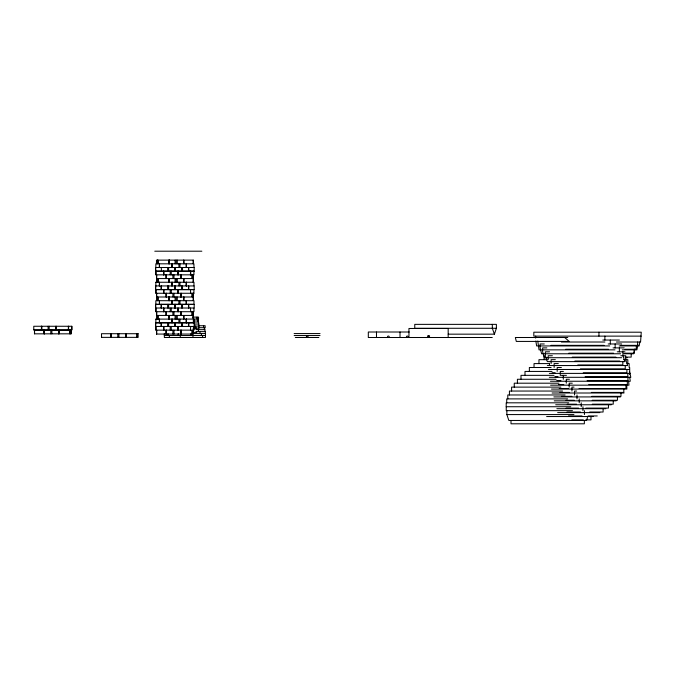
<?xml version="1.0" encoding="UTF-8"?>
<svg xmlns="http://www.w3.org/2000/svg" width="675" height="675" viewBox="0 0 675 675"><rect width="100%" height="100%" fill="white"/><g stroke="black" fill="none" stroke-linecap="round" stroke-linejoin="round"><path stroke-width="1.01" d="M306.45 337.5C305.64 335.543 308.838 335.526 308.019 337.5M406.51 337.5C405.692 335.543 408.89 335.526 408.071 337.5M641.25 336.125L533.815 336.125L533.815 332.201L641.25 332.201L640.575 342.014L616.435 342.014M639.824 342.014L639.183 345.938L619.178 345.938M637.926 344.95L636.896 349.852L622.283 349.852M634.989 348.874L633.741 353.776L623.649 353.776M448.225 334.167L494.404 334.167L496.387 328.278L496.387 324.363L414.762 324.363L414.762 328.278L496.387 328.278M587.503 417.521L586.508 420.466L508.84 420.466L506.866 414.577L506.866 410.653M389.171 337.5C389.948 335.517 386.75 335.526 387.61 337.5M154.769 251.201L201.842 251.201M155.647 267.502L194.181 267.502L194.181 271.148L155.647 271.148L155.63 267.502L155.613 271.148M193.885 271.19L193.953 274.835L155.874 274.835L155.857 271.19L193.953 271.19M156.482 278.564L193.312 278.564L193.312 282.209M155.832 282.251L193.987 282.251L193.936 285.896M155.647 285.938L194.181 285.938L194.189 289.583L155.647 289.583L155.647 285.938L155.613 289.583M193.953 293.271L155.866 293.271L155.874 289.626L193.953 289.626L193.885 293.271M156.482 297L193.312 297L193.312 300.645L193.252 293.313M155.832 304.332L193.987 304.332L193.987 300.687L155.832 300.687L155.857 304.332M155.933 311.707L155.917 308.062L155.857 311.707L193.953 311.707L193.961 308.062M156.482 315.436L193.312 315.436L193.312 319.081L193.185 311.749M192.367 317.107L198.543 317.107L198.543 319.064L155.832 319.123M193.008 321.022L198.399 321.022L198.399 322.988M193.387 322.988L198.771 322.988L198.771 324.945M194.282 324.945L198.922 324.945L198.847 328.868L193.092 328.868M198.442 325.73L205.149 325.73L205.149 327.696L198.653 327.696M33.758 329.906L71.845 329.906L71.837 326.261L33.758 326.261L33.801 329.906M155.647 326.455L194.181 326.455L194.181 322.81L155.647 322.81L155.647 326.455L155.613 322.81M193.092 326.911L198.922 326.911M193.32 328.48L196.737 328.48M196.484 329.653L205.006 329.653L205.006 331.619M71.145 330.185L34.476 330.185L34.459 333.83L71.145 333.83L71.103 330.185L71.018 333.83M155.933 330.142L155.917 326.498L155.891 330.142L193.953 330.142L193.961 326.498M195.936 331.619L205.377 331.619L205.377 333.577M409.252 332.007L368.314 332.007L368.314 337.5L492.252 337.5M192.4 332.404L196.737 332.404M192.898 333.577L205.529 333.577L205.453 337.5L164.363 337.5L164.295 333.577M294.148 333.577L320.034 333.577M138.172 333.712L101.486 333.712L101.579 337.365M156.566 334.066L193.252 334.066L193.252 330.185M164.295 335.543L205.529 335.543M294.148 335.543L320.034 335.543M427.511 335.931L429.612 335.931M101.486 337.365L138.172 337.365L138.046 333.712M295.321 337.5L318.853 337.5M567.802 337.5L515.362 337.5L516.299 341.423L569.143 341.423L564.73 337.5M602.783 340.048L619.397 340.048M561.381 342.014L604.893 342.014M544.286 343.972L540.118 343.972L540.118 347.895L541.62 353.776L620.62 353.776M608.192 343.972L621.633 343.972M550.969 345.347L604.1 345.347M620.865 345.347L637.63 345.347L637.63 342.014M609.694 345.938L536.633 345.938L535.84 341.027M546.851 347.895L542.649 347.895L542.649 351.818L544.396 357.699L621.641 357.699M613.06 347.895L624.189 347.895M565.658 349.27L608.555 349.27M625.016 349.27L636.331 349.27L636.331 345.938M614.976 349.852L539.03 349.852L537.789 341.027M549.534 351.818L545.341 351.818L545.341 355.742L547.324 361.623L624.991 361.623L622.898 355.742L622.898 351.818M617.254 351.818L624.932 351.818M568.814 353.194L613.567 353.194M624.898 353.194L634.171 353.194L634.171 349.852M552.369 355.742L548.176 355.742L548.176 359.665M620.806 355.742L625.733 355.742L625.733 359.665L627.607 365.546L547.315 365.546M572.257 357.117L615.929 357.117M625.084 357.117L631.184 357.117L631.184 353.776M625.472 357.699L627.387 357.699M547.155 359.665L538.962 359.665L538.962 363.589M555.322 359.665L551.112 359.665L551.112 363.589M623.641 359.665L627.826 359.665L627.826 363.589M574.906 361.032L619.717 361.032M549.104 363.589L534.035 363.589L534.035 367.504M558.301 363.589L554.133 363.589L554.133 367.504M627.067 363.589L629.151 363.589L629.151 367.504M577.775 364.956L622.831 364.956L622.831 361.623M551.121 367.504L529.36 367.504L529.36 371.427M561.398 367.504L557.187 367.504L557.187 371.427M580.416 368.879L625.236 368.879L625.236 365.546M548.438 369.47L629.454 369.47M552.04 371.427L524.998 371.427L524.998 375.351M563.406 371.427L560.258 371.427L560.258 375.351L566.452 375.351M552.099 372.802L555.145 372.802M583.225 372.802L626.898 372.802L626.898 369.47M549.357 373.393L630.526 373.393M554.032 375.351L520.999 375.351L520.999 379.274M554.951 376.726L558.048 376.726M585.115 376.726L627.809 376.726L627.809 373.393M549.315 377.317L630.796 377.317L629.699 371.427L629.699 367.504M556.082 379.274L517.404 379.274L517.404 383.198M569.405 379.274L566.283 379.274L566.283 383.198M556.824 380.649L560.942 380.649M587.115 380.649L627.952 380.649L627.952 377.317M550.42 381.24L630.273 381.24L629.733 377.317M559.001 383.198L514.257 383.198L514.257 387.121M572.282 383.198L569.177 383.198L569.177 387.121M558.562 384.573L563.802 384.573M588.794 384.573L627.328 384.573L627.328 381.24M550.564 385.163L628.965 385.163L628.611 381.24M560.883 387.121L511.591 387.121L511.591 391.044M574.028 387.121L571.944 387.121L571.944 391.044M559.246 388.496L568.688 388.496M579.099 388.496L625.944 388.496L625.944 385.163M551.483 389.078L626.864 389.078L626.721 385.163M562.579 391.044L509.423 391.044L509.423 394.968M576.627 391.044L574.56 391.044L574.56 394.968M559.913 392.42L569.312 392.42M591.325 392.42L623.818 392.42L623.818 389.078M552.108 393.002L624.021 393.002M565.11 394.968L507.794 394.968L507.794 398.891M561.406 396.343L571.894 396.343M591.73 396.343L620.975 396.343L620.975 393.002M553.854 396.925L620.452 396.925M567.565 398.891L506.714 398.891L506.714 402.815M565.987 400.258L574.324 400.258M592.194 400.258L617.439 400.258L617.439 396.925M554.234 400.849L616.191 400.849M568.721 402.815L506.199 402.815L506.25 410.653L572.451 410.653M567.194 404.182L576.568 404.182M592.287 404.182L613.246 404.182L613.246 400.849M555.711 404.772L611.297 404.772M506.199 406.73L570.797 406.73M566.055 408.105L578.618 408.105M585.816 408.105L608.453 408.105L608.453 404.772M556.85 408.696L605.821 408.696M566.899 412.028L580.433 412.028M589.705 412.028L603.104 412.028L603.104 408.696M557.651 412.619L599.822 412.619M506.866 414.577L573.944 414.577M568.493 415.952L582.01 415.952M588.111 415.952L597.257 415.952M546.623 416.543L593.359 416.543M571.86 419.875L583.318 419.875M585.723 419.875L590.988 419.875L590.988 416.543M494.404 334.167L492.32 328.278L492.32 324.363M629.463 371.427L629.463 374.372M619.355 347.895L619.355 351.818M615.144 343.972L615.144 347.895M610.293 340.048L610.293 343.972M604.876 336.125L604.876 340.048M598.953 332.201L598.953 336.125M584.423 410.653L584.423 414.577M584.356 420.466L584.356 423.799L511 423.799L511 420.466M582.964 406.73L582.964 410.653M581.217 402.815L581.217 406.73M579.226 398.891L579.226 402.815M576.998 394.968L576.998 398.891M563.296 375.351L563.296 379.274M549.475 363.293L549.475 364.956M544.109 355.742L544.109 359.665M535.68 336.125L535.68 338.091M448.175 337.5L448.175 328.48L408.949 328.48L408.949 337.5M429.494 337.5C430.194 335.5 427.258 335.492 427.925 337.5M400.013 332.007L400.013 337.5M376.481 332.007L376.481 337.5M204.635 327.696L204.635 329.653M204.407 327.696L204.407 329.653M203.597 325.73L203.597 327.696M202.584 335.543L202.584 337.5M201.378 333.577L201.378 335.543M199.994 331.619L199.994 333.577M198.442 329.653L198.442 331.619M198.02 319.064L198.02 321.022M197.8 319.064L197.8 321.022M196.99 317.107L196.99 319.064M195.978 326.911L195.978 328.868M194.771 324.945L194.771 326.911M193.961 267.46L193.936 263.815L155.832 263.815L155.832 267.46M193.995 319.123L193.995 322.768L155.832 322.768L155.883 319.123M193.227 260.128L193.286 263.773L193.312 260.128L156.482 260.128L156.482 263.773M193.236 274.877L193.227 282.209M193.126 274.877L193.151 278.522M193.126 293.313L193.151 296.958M193.151 311.749L193.126 315.394M193.151 330.185L193.126 334.066M192.966 335.543L192.966 337.5M192.223 278.522L192.189 274.877L192.054 278.522M192.223 293.313L192.189 296.958L192.08 293.313M192.223 311.749L192.189 315.394M192.189 334.066L192.215 330.185L192.054 334.066M192.164 311.749L192.054 315.394M190.941 333.577L190.941 335.543M190.688 271.19L190.671 274.835M190.671 293.271L190.46 289.626M190.688 311.707L190.46 308.062M190.688 326.498L190.46 330.142M190.595 274.835L190.502 271.19L190.46 274.835M188.73 267.502L188.764 271.148M188.73 285.938L188.764 289.583M188.688 304.374L188.764 308.019M188.688 322.81L188.73 326.455L188.536 322.81M188.536 267.502L188.646 271.148M188.587 285.938L188.536 289.583M188.536 304.374L188.646 308.019M188.494 267.502L188.494 271.148M188.494 285.938L188.494 289.583M188.494 304.374L188.494 308.019M188.494 322.81L188.494 326.455M186.46 263.815L186.494 267.46M186.494 282.251L186.46 285.896M186.46 300.687L186.494 304.332M186.494 319.123L186.46 322.768M186.41 263.815L186.351 267.46M186.351 282.251L186.292 285.896M186.292 300.687L186.41 304.332M186.41 319.123L186.292 322.768M186.232 263.815L186.19 267.46M186.232 282.251L186.19 285.896M186.19 300.687L186.232 304.332M186.232 319.123L186.19 322.768M183.904 260.128L183.946 263.773M183.946 278.564L183.904 282.209M183.904 297L183.946 300.645M183.946 315.436L183.904 319.081M183.845 263.773L183.608 260.128M183.845 278.564L183.608 282.209M183.845 297L183.608 300.645M183.845 315.436L183.608 319.081M182.528 267.502L182.528 271.148M182.528 285.938L182.528 289.583M182.528 304.374L182.528 308.019M182.528 322.81L182.528 326.455M181.524 267.502L181.524 271.148M181.524 285.938L181.524 289.583M181.524 304.374L181.524 308.019M181.524 322.81L181.524 326.455M181.17 274.877L181.119 278.522M181.17 293.313L181.119 296.958M181.119 311.749L181.17 315.394M181.17 330.185L181.119 334.066M181.06 274.877L180.984 278.522M181.06 293.313L180.984 296.958M180.984 311.749L181.06 315.394M181.06 330.185L180.984 334.066M180.849 274.877L180.917 278.522M180.917 293.313L180.807 296.958M180.807 311.749L180.917 315.394M180.807 330.185L180.849 334.066M180.267 335.543L180.267 337.5M179.972 263.815L179.972 267.46M179.972 282.251L179.972 285.896M179.972 300.687L179.972 304.332M179.972 319.123L179.972 322.768M178.909 263.815L178.909 267.46M178.909 282.251L178.909 285.896M178.909 300.687L178.909 304.332M178.909 319.123L178.909 322.768M178.242 271.19L178.183 274.835M178.242 293.271L178.183 289.626L178.048 293.271M178.242 311.707L178.183 308.062L178.048 311.707M178.242 330.142L178.183 326.498L178.048 330.142M178.2 333.577L178.2 335.543M178.116 271.19L178.048 274.835M177.863 271.19L177.981 274.835M177.863 289.626L177.981 293.271M177.863 308.062L177.981 311.707M177.913 326.498L177.981 330.142M177.289 260.128L177.289 263.773M177.289 278.564L177.289 282.209M177.289 297L177.289 300.645M177.289 315.436L177.289 319.081M176.192 260.128L176.192 263.773M176.192 278.564L176.192 282.209M176.192 297L176.192 300.645M176.192 315.436L176.192 319.081M175.23 267.502L175.171 271.148M175.171 285.938L175.23 289.583M175.23 304.374L175.171 308.019M175.171 322.81L175.23 326.455M175.095 260.128L175.095 263.773M175.103 267.502L175.028 271.148M175.095 278.564L175.095 282.209M175.103 285.938L175.028 289.583M175.095 297L175.095 300.645M175.103 304.374L175.028 308.019M175.095 315.436L175.095 319.081M175.103 322.81L175.028 326.455M174.96 267.502L174.893 271.148L174.85 267.502M174.96 285.938L174.893 289.583L174.85 285.938M174.96 304.374L174.893 308.019L174.85 304.374M174.96 326.455L174.893 322.81L174.85 326.455M173.99 274.877L173.99 278.522M173.99 293.313L173.99 296.958M173.99 311.749L173.99 315.394M173.99 330.185L173.99 334.066M172.901 274.877L172.901 278.522M172.901 293.313L172.901 296.958M172.901 311.749L172.901 315.394M172.901 330.185L172.901 334.066M172.083 263.815L172.218 267.46M172.15 282.251L172.218 285.896M172.083 300.687L172.218 304.332M172.218 319.123L172.083 322.768M172.007 263.815L171.939 267.46L171.838 263.815M172.007 282.251L171.939 285.896M171.939 300.687L172.007 304.332M172.007 319.123L171.939 322.768L171.838 319.123M171.88 282.251L171.838 285.896M171.838 300.687L171.88 304.332M171.273 271.19L171.273 274.835M171.273 289.626L171.273 293.271M171.273 308.062L171.273 311.707M171.273 326.498L171.273 330.142M170.201 271.19L170.201 274.835M170.201 289.626L170.201 293.271M170.201 308.062L170.201 311.707M170.201 326.498L170.201 330.142M169.265 260.128L169.265 263.773M169.265 278.564L169.265 282.209M169.265 297L169.265 300.645M169.265 315.436L169.265 319.081M169.349 335.543L169.349 337.5M169.197 260.128L169.13 263.773M169.13 278.564L169.197 282.209M169.13 297L169.197 300.645M169.13 315.436L169.197 319.081M169.062 260.128L168.995 263.773M169.062 278.564L168.995 282.209M168.995 297L169.062 300.645M169.062 315.436L168.995 319.081M168.936 260.128L168.902 263.773M168.936 278.564L168.902 282.209M168.902 297L168.936 300.645M168.936 315.436L168.902 319.081M168.632 267.502L168.632 271.148M168.632 285.938L168.632 289.583M168.632 304.374L168.632 308.019M168.632 322.81L168.632 326.455M168.016 333.577L168.016 335.543M167.619 267.502L167.619 271.148M167.619 285.938L167.619 289.583M167.619 304.374L167.619 308.019M167.619 322.81L167.619 326.455M166.387 274.877L166.32 278.522M166.32 293.313L166.447 296.958M166.447 311.749L166.32 315.394M166.387 330.185L166.32 334.066M166.193 274.877L166.252 278.522M166.252 293.313L166.193 296.958M166.252 311.749L166.193 315.394M166.193 330.185L166.252 334.066M166.109 274.877L166.143 278.522M166.109 293.313L166.143 296.958M166.109 311.749L166.143 315.394M166.143 330.185L166.109 334.066M163.789 271.19L163.848 274.835M163.848 289.626L163.789 293.271M163.848 308.062L163.789 311.707M163.789 326.498L163.848 330.142M163.662 271.19L163.721 274.835M163.662 289.626L163.721 293.271M163.662 308.062L163.721 311.707M163.721 326.498L163.662 330.142M163.612 271.19L163.536 274.835M163.561 289.626L163.536 293.271M163.536 308.062L163.561 311.707M163.612 326.498L163.536 330.142M161.511 271.148L161.241 267.502M161.511 285.938L161.401 289.583M161.46 304.374L161.511 308.019M161.511 322.81L161.401 326.455M161.35 308.019L161.266 304.374L161.241 308.019M161.35 322.81L161.266 326.455L161.241 322.81M159.511 263.815L159.46 267.46M159.511 282.251L159.46 285.896M159.46 300.687L159.511 304.332M159.46 319.123L159.511 322.768M159.41 263.815L159.283 267.46M159.368 282.251L159.325 285.896M159.368 300.687L159.41 304.332M159.41 319.123L159.325 322.768M157.882 260.128L157.882 263.773L157.807 260.128M157.882 278.564L157.882 282.209L157.807 278.564M157.882 300.645L157.882 297L157.739 300.645M157.882 315.436L157.882 319.081M157.807 315.436L157.739 319.081M157.722 260.128L157.714 263.773M157.722 278.564L157.714 282.209M157.714 297L157.722 300.645M157.714 315.436L157.722 319.081M156.693 274.877L156.634 278.522M156.693 293.313L156.634 296.958M156.693 315.394L156.634 311.749L156.558 319.081M156.583 274.877L156.482 282.209M156.566 293.313L156.558 300.645M155.917 271.19L155.933 274.835M155.917 289.626L155.933 293.271M155.857 282.251L155.824 285.896M155.613 304.374L155.613 308.019M137.143 333.712L137.109 337.365M137 333.712L137.042 337.365M126.09 333.712L126.09 337.365M126.039 333.712L125.98 337.365L125.837 333.712M125.727 333.712L125.769 337.365M118.91 333.712L118.91 337.365M117.813 333.712L117.813 337.365M111.367 333.712L111.367 337.365M111.307 333.712L111.24 337.365M111.113 333.712L111.063 337.365L111.029 333.712M71.795 326.261L71.778 329.906M70.048 330.185L70.014 333.83M69.938 330.185L69.972 333.83M68.58 329.906L68.58 326.261L68.437 329.906M68.386 326.261L68.352 329.906M59.062 333.83L59.062 330.185L58.877 333.83M58.809 330.185L58.742 333.83L58.7 330.185M56.076 326.261L56.135 329.906M56.008 326.261L55.755 329.906M51.882 330.185L51.882 333.83M50.785 330.185L50.785 333.83M49.157 326.261L49.157 329.906M48.094 326.261L48.094 329.906M44.28 330.185L44.339 333.83M44.145 330.185L44.212 333.83M44.002 330.185L44.086 333.83M41.732 326.261L41.732 329.906M41.673 326.261L41.614 329.906M41.555 329.906L41.453 326.261L41.428 329.906M34.585 330.185L34.552 333.83M194.181 304.374L155.647 304.374L155.647 308.019L194.181 308.019L194.181 304.374M161.3 289.583L161.266 285.938L161.241 289.583M156.668 334.066L156.634 330.185L156.566 334.066"/></g></svg>
